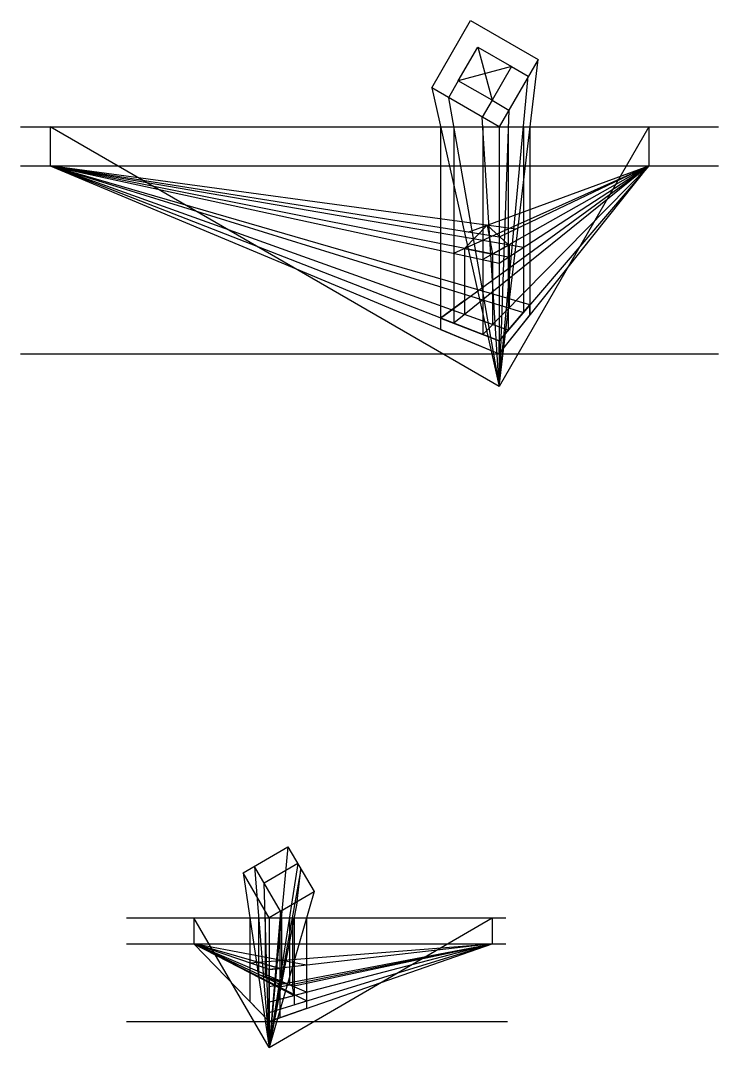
# Model space of a CAD drawing. Header units: millimetres. Extents: x 887 to 4237, y -436 to 829.
# Drawn here: x 3699 to 4237, y -12 to 779 of the extents above; entities that cross this region are included whole.
import ezdxf

# ---------------------------------------------------------------- set-up
doc = ezdxf.new("R2010")
doc.units = ezdxf.units.MM
doc.layers.get('0').update_dxf_attribs({"color": 20})
doc.layers.add('construction', color=8, linetype='Continuous')
doc.layers.add('object', color=250, linetype='Continuous', lineweight=30)

msp = doc.modelspace()

# ---------------------------------------------------------------- linework, layer by layer
for p, q in [((4016.2849019, 727.3949621), (4046.2849019, 779.3564863)), ((4046.2849019, 779.3564863), (4098.2464262, 749.3564863)), ((4036.775283, 732.8853432), (4051.775283, 758.8661053)), ((4051.775283, 758.8661053), (4062.7560451, 717.8853432)), ((4051.775283, 758.8661053), (4077.7560451, 743.8661053)), ((4098.2464262, 749.3564863), (4068.2464262, 697.3949621)), ((4077.7560451, 743.8661053), (4036.775283, 732.8853432)), ((4077.7560451, 743.8661053), (4062.7560451, 717.8853432)), ((4062.7560451, 717.8853432), (4036.775283, 732.8853432)), ((4068.2464262, 697.3949621), (4016.2849019, 727.3949621)), ((3699.0136779, 697.3949621), (4237.4791744, 697.3949621)), ((4068.2464262, 497.3949621), (3721.8362647, 697.3949621)), ((3721.8362647, 697.3949621), (3721.8362647, 667.3949621)), ((4068.2464262, 697.3949621), (4068.2464262, 497.3949621)), ((4183.71648, 697.3949621), (4068.2464262, 497.3949621)), ((4183.71648, 697.3949621), (4183.71648, 667.3949621)), ((3699.0136779, 667.3949621), (4237.4791744, 667.3949621)), ((3699.0136779, 522.3949621), (4237.4791744, 522.3949621)), ((3780.8754554, 87.821683), (4073.5438676, 87.821683)), ((3890.8754554, -12.178317), (3832.7140201, 87.821683)), ((3832.7140201, 87.821683), (3832.7140201, 67.821683)), ((3890.8754554, 87.821683), (3890.8754554, -12.178317)), ((3890.8754554, -12.178317), (4062.8106897, 87.821683)), ((4062.8106897, 87.821683), (4062.8106897, 67.821683)), ((3780.8754554, 67.821683), (4073.5193873, 67.821683)), ((3780.8754554, 7.821683), (4074.7033056, 7.821683))]:
    msp.add_line(p, q)
at = {"layer": 'construction'}
for p, q in [((4068.2464262, 497.3949621), (4098.2464262, 749.3564863)), ((4068.2464262, 497.3949621), (4090.7464262, 736.3661053)), ((4077.7560451, 743.8661053), (4090.7464262, 736.3661053)), ((4036.775283, 732.8853432), (4029.275283, 719.8949621)), ((4016.2849019, 727.3949621), (4068.2464262, 497.3949621)), ((4029.275283, 719.8949621), (4068.2464262, 497.3949621)), ((4062.7560451, 717.8853432), (4055.2560451, 704.8949621)), ((4062.7560451, 717.8853432), (4075.7464262, 710.3853432)), ((4068.2464262, 497.3949621), (4055.2560451, 704.8949621)), ((4075.7464262, 710.3853432), (4068.2464262, 497.3949621)), ((4023.0624921, 697.3949621), (4023.0624921, 541.3080056)), ((4033.2161851, 697.3949621), (4033.2161851, 546.0466475)), ((4055.725577, 697.3949621), (4055.725577, 537.2744802)), ((4075.2889977, 697.3949621), (4075.2889977, 540.628674)), ((4087.0771517, 697.3949621), (4087.0771517, 554.4106091)), ((4092.0595858, 697.3949621), (4092.0595858, 552.2980238)), ((3721.8362647, 667.3949621), (4068.2464262, 522.3949621)), ((4068.2464262, 532.3949621), (3721.8362647, 667.3949621)), ((3721.8362647, 667.3949621), (4068.2464262, 592.3949621)), ((4092.0595858, 560.2357437), (3721.8362647, 667.3949621)), ((4075.2889977, 540.628674), (3721.8362647, 667.3949621)), ((3721.8362647, 667.3949621), (4087.0771517, 554.4106091)), ((4075.2889977, 596.9692465), (3721.8362647, 667.3949621)), ((3721.8362647, 667.3949621), (4087.0771517, 604.6258771)), ((4033.2161851, 617.9567599), (3721.8362647, 667.3949621)), ((4081.1830747, 618.5568686), (3721.8362647, 667.3949621)), ((4023.0624921, 550.0036578), (4183.71648, 667.3949621)), ((4183.71648, 667.3949621), (4033.2161851, 546.0466475)), ((4033.2161851, 599.9792318), (4183.71648, 667.3949621)), ((4044.470881, 616.1698369), (4183.71648, 667.3949621)), ((4055.725577, 537.2744802), (4183.71648, 667.3949621)), ((4183.71648, 667.3949621), (4055.725577, 595.1058055)), ((4068.2464262, 522.3949621), (4183.71648, 667.3949621)), ((4183.71648, 667.3949621), (4068.2464262, 532.3949621)), ((4068.2464262, 592.3949621), (4183.71648, 667.3949621)), ((4183.71648, 667.3949621), (4087.0771517, 621.3642998)), ((4055.725577, 614.3829139), (4033.2161851, 617.9567599)), ((4087.0771517, 621.3642998), (4075.2889977, 615.7494373)), ((4068.2464262, 612.3949621), (4055.725577, 614.3829139)), ((4075.2889977, 615.7494373), (4068.2464262, 612.3949621)), ((3905.3419745, 142.5091572), (3890.8754554, -12.178317)), ((3879.4092271, 127.426299), (3890.8754554, -12.178317)), ((3912.8834036, 129.5427834), (3890.8754554, -12.178317)), ((3870.7649779, 122.3986796), (3890.8754554, -12.178317)), ((3915.3972133, 125.2206588), (3890.8754554, -12.178317)), ((3890.8754554, -12.178317), (3886.9506561, 114.4599253)), ((3925.452452, 107.9321605), (3890.8754554, -12.178317)), ((3912.4860783, 100.3907315), (3890.8754554, -12.178317)), ((3875.9319822, 87.821683), (3875.9319822, 23.2375405)), ((3882.6620964, 87.821683), (3882.6620964, 44.1834962)), ((3887.7762342, 87.821683), (3887.7762342, 41.7632039)), ((3899.5197046, 92.8493024), (3890.8754554, -12.178317)), ((3899.1059087, 87.821683), (3899.1059087, 10.6938529)), ((3900.2275501, 87.821683), (3900.2275501, 38.7307691)), ((3906.4045108, 87.821683), (3906.4045108, 36.0691777)), ((3908.7225738, 87.821683), (3908.7225738, 35.0703472)), ((3910.0731151, 87.821683), (3910.0731151, 20.7394693)), ((3919.663116, 87.821683), (3919.663116, 17.867673)), ((3890.8754554, 47.821683), (3832.7140201, 67.821683)), ((3832.7140201, 67.821683), (3890.8754554, 7.821683)), ((3919.663116, 51.1703464), (3832.7140201, 67.821683)), ((3899.1059087, 48.779073), (3832.7140201, 67.821683)), ((3919.663116, 30.3561755), (3832.7140201, 67.821683)), ((3832.7140201, 67.821683), (3910.0731151, 27.8462185)), ((3919.663116, 23.6956408), (3832.7140201, 67.821683)), ((3899.1059087, 36.4013765), (3832.7140201, 67.821683)), ((3875.9319822, 52.9603022), (4062.8106897, 67.821683)), ((3890.8754554, 7.821683), (4062.8106897, 67.821683)), ((4062.8106897, 67.821683), (3890.8754554, 47.821683)), ((3890.8754554, 34.821683), (4062.8106897, 67.821683)), ((4062.8106897, 67.821683), (3890.8754554, 22.821683)), ((3890.8754554, 14.821683), (4062.8106897, 67.821683)), ((3899.1059087, 34.5874657), (4062.8106897, 67.821683)), ((3908.7225738, 35.0703472), (4062.8106897, 67.821683)), ((3882.6620964, 44.1834962), (3900.2275501, 38.7307691)), ((3887.7762342, 41.7632039), (3906.4045108, 36.0691777))]:
    msp.add_line(p, q, dxfattribs=at)
at = {"layer": 'object'}
for p, q in [((4041.518249, 603.6980929), (4059.1130898, 621.5563553)), ((4059.1130898, 621.5563553), (4063.2662715, 599.3647835)), ((4059.1130898, 621.5563553), (4075.2889977, 606.6517501)), ((4041.518249, 603.6980929), (4041.518249, 552.7405975)), ((4041.518249, 603.6980929), (4063.2662715, 599.3647835)), ((4063.2662715, 599.3647835), (4075.9630447, 606.5359106)), ((4075.9630447, 606.5359106), (4075.9630447, 557.8486694)), ((4063.2662715, 599.3647835), (4063.2662715, 544.9406407)), ((4041.518249, 563.4894442), (4023.0624921, 550.0036578)), ((4092.0595858, 560.2357437), (4075.9630447, 564.894804)), ((4063.2662715, 544.9406407), (4075.9630447, 557.8486694)), ((4068.2464262, 532.3949621), (4092.0595858, 560.2357437)), ((4092.0595858, 552.2980238), (4092.0595858, 560.2357437)), ((4023.0624921, 550.0036578), (4023.0624921, 541.3080056)), ((4023.0624921, 550.0036578), (4068.2464262, 532.3949621)), ((4063.2662715, 544.9406407), (4041.518249, 552.7405975)), ((4068.2464262, 522.3949621), (4092.0595858, 552.2980238)), ((4023.0624921, 541.3080056), (4068.2464262, 522.3949621)), ((4068.2464262, 522.3949621), (4068.2464262, 532.3949621)), ((3870.7649779, 122.3986796), (3905.3419745, 142.5091572)), ((3905.3419745, 142.5091572), (3925.452452, 107.9321605)), ((3899.5197046, 92.8493024), (3879.4092271, 127.426299)), ((3912.8834036, 129.5427834), (3886.9506561, 114.4599253)), ((3890.8754554, 87.821683), (3870.7649779, 122.3986796)), ((3912.4860783, 100.3907315), (3915.3972133, 125.2206588)), ((3899.5197046, 92.8493024), (3925.452452, 107.9321605)), ((3899.5197046, 92.8493024), (3890.8754554, 87.821683)), ((3875.9319822, 52.9603022), (3882.6620964, 53.4955092)), ((3875.9319822, 52.9603022), (3875.9319822, 23.2375405)), ((3890.8754554, 47.821683), (3875.9319822, 52.9603022)), ((3882.6620964, 53.4955092), (3899.1059087, 48.779073)), ((3890.8754554, 47.821683), (3899.1059087, 48.779073)), ((3890.8754554, 34.821683), (3890.8754554, 47.821683)), ((3899.1059087, 48.779073), (3899.1059087, 10.6938529)), ((3890.8754554, 22.821683), (3890.8754554, 34.821683)), ((3899.1059087, 39.0789528), (3900.2275501, 38.7307691)), ((3906.4045108, 36.0691777), (3899.1059087, 38.3001104)), ((3899.1059087, 34.5874657), (3906.4045108, 36.0691777)), ((3900.2275501, 38.7307691), (3906.4045108, 36.0691777)), ((3908.7225738, 35.0703472), (3906.4045108, 36.0691777)), ((3910.0731151, 27.8462185), (3908.7225738, 35.0703472)), ((3899.1059087, 24.9758104), (3910.0731151, 27.8462185)), ((3919.663116, 23.6956408), (3909.9251716, 28.6375778)), ((3910.0731151, 27.8462185), (3910.0731151, 20.7394693)), ((3875.9319822, 23.2375405), (3890.8754554, 7.821683)), ((3890.8754554, 14.821683), (3890.8754554, 22.821683)), ((3919.663116, 17.867673), (3899.1059087, 10.6938529)), ((3910.0731151, 20.7394693), (3919.663116, 23.6956408)), ((3919.663116, 23.6956408), (3919.663116, 17.867673)), ((3890.8754554, 7.821683), (3890.8754554, 14.821683)), ((3899.1059087, 10.6938529), (3890.8754554, 7.821683))]:
    msp.add_line(p, q, dxfattribs=at)

doc.saveas('drawing.dxf')
